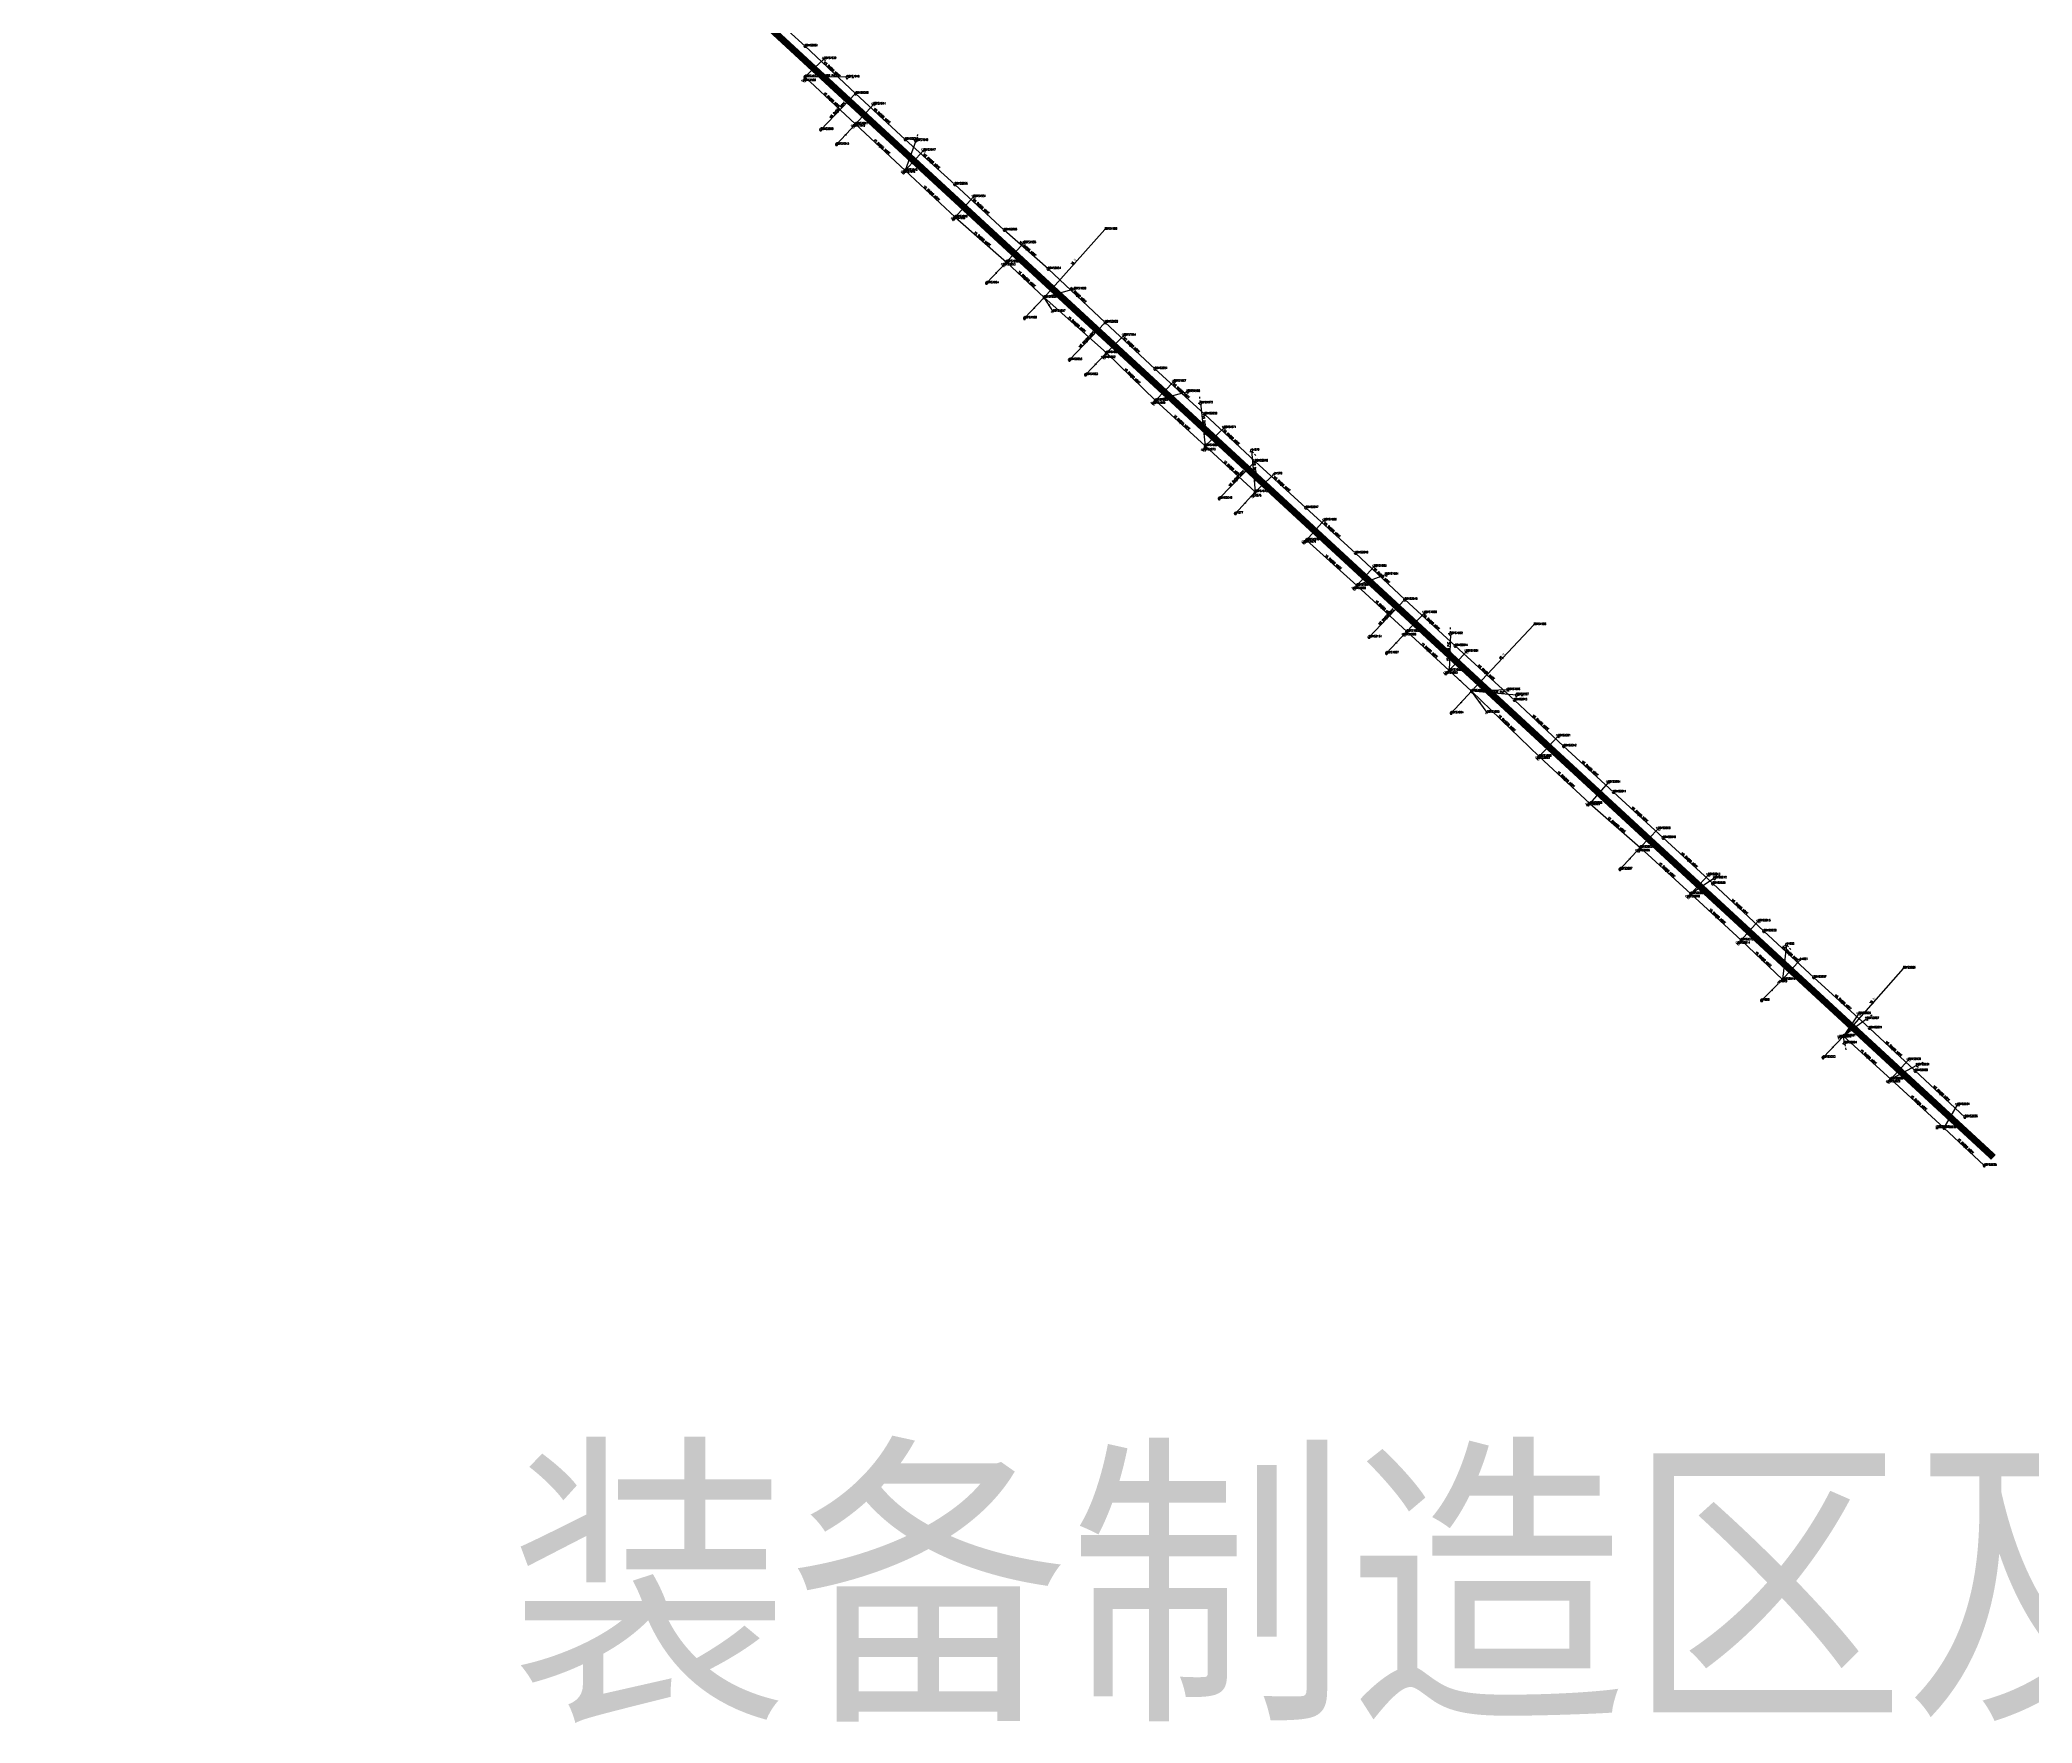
# Model space of a CAD drawing. Extents: x 78813 to 99477, y 2421021 to 2448125.
# Drawn here: x 87170 to 88047, y 2430473 to 2431214 of the extents above; entities that cross this region are included whole.
import ezdxf
from ezdxf.enums import TextEntityAlignment as Align

# ---------------------------------------------------------------- set-up
doc = ezdxf.new("R2010")
doc.units = 0
doc.set_wipeout_variables(frame=1)
doc.layers.get('0').update_dxf_attribs({"linetype": 'CONTINUOUS'})
for name, color, linetype in [('DX_WS', 16, 'CONTINUOUS'), ('DX_YS', 42, 'CONTINUOUS'), ('道路', 5, 'CONTINUOUS')]:
    doc.layers.add(name, color=color, linetype=linetype)
for name, color, linetype, true_color in [('WSLINE', 7, 'CONTINUOUS', 0x7f0000), ('YSANNEXE', 7, 'CONTINUOUS', 0xcc9900), ('YSLINE', 7, 'CONTINUOUS', 0xcc9900)]:
    doc.layers.add(name, color=color, linetype=linetype, true_color=true_color)
doc.styles.add('CcNameZT', font='txt.SHX', dxfattribs={"width": 0.8, "bigfont": 'HZTXT.SHX'})
doc.styles.get("Standard").update_dxf_attribs({"font": 'txt.shx', "bigfont": 'hztxt.shx'})
doc.styles.add('黑体', font='')
doc.styles.get('黑体').set_extended_font_data('SimHei')

# ---------------------------------------------------------------- blocks, each defined once
blk = doc.blocks.new('PS污水井')
blk.add_lwpolyline([(1, 0), (1, 0.1), (1, 0.1), (1, 0.2), (1, 0.3), (0.9, 0.3), (0.9, 0.4), (0.9, 0.5), (0.8, 0.5), (0.8, 0.6), (0.8, 0.6), (0.7, 0.7), (0.7, 0.7), (0.6, 0.8), (0.6, 0.8), (0.5, 0.9), (0.4, 0.9), (0.4, 0.9), (0.3, 1), (0.2, 1), (0.2, 1), (0.1, 1), (0, 1), (0, 1), (-0.1, 1), (-0.2, 1), (-0.2, 1), (-0.3, 1), (-0.4, 0.9), (-0.4, 0.9), (-0.5, 0.9), (-0.6, 0.8), (-0.6, 0.8), (-0.7, 0.7), (-0.7, 0.7), (-0.8, 0.6), (-0.8, 0.6), (-0.8, 0.5), (-0.9, 0.5), (-0.9, 0.4), (-0.9, 0.3), (-1, 0.3), (-1, 0.2), (-1, 0.1), (-1, 0.1), (-1, 0), (-1, -0.1), (-1, -0.1), (-1, -0.2), (-1, -0.3), (-0.9, -0.3), (-0.9, -0.4), (-0.9, -0.5), (-0.8, -0.5), (-0.8, -0.6), (-0.8, -0.6), (-0.7, -0.7), (-0.7, -0.7), (-0.6, -0.8), (-0.6, -0.8), (-0.5, -0.9), (-0.4, -0.9), (-0.4, -0.9), (-0.3, -1), (-0.2, -1), (-0.2, -1), (-0.1, -1), (0, -1), (0, -1), (0.1, -1), (0.2, -1), (0.2, -1), (0.3, -1), (0.4, -0.9), (0.4, -0.9), (0.5, -0.9), (0.6, -0.8), (0.6, -0.8), (0.7, -0.7), (0.7, -0.7), (0.8, -0.6), (0.8, -0.6), (0.8, -0.5), (0.9, -0.5), (0.9, -0.4), (0.9, -0.3), (1, -0.3), (1, -0.2), (1, -0.1), (1, 0)], close=True)
blk.add_wipeout([(1, 0), (1, 0.1), (1, 0.1), (1, 0.2), (1, 0.3), (0.9, 0.3), (0.9, 0.4), (0.9, 0.5), (0.8, 0.5), (0.8, 0.6), (0.8, 0.6), (0.7, 0.7), (0.7, 0.7), (0.6, 0.8), (0.6, 0.8), (0.5, 0.9), (0.4, 0.9), (0.4, 0.9), (0.3, 1), (0.2, 1), (0.2, 1), (0.1, 1), (0, 1), (0, 1), (-0.1, 1), (-0.2, 1), (-0.2, 1), (-0.3, 1), (-0.4, 0.9), (-0.4, 0.9), (-0.5, 0.9), (-0.6, 0.8), (-0.6, 0.8), (-0.7, 0.7), (-0.7, 0.7), (-0.8, 0.6), (-0.8, 0.6), (-0.8, 0.5), (-0.9, 0.5), (-0.9, 0.4), (-0.9, 0.3), (-1, 0.3), (-1, 0.2), (-1, 0.1), (-1, 0.1), (-1, 0), (-1, -0.1), (-1, -0.1), (-1, -0.2), (-1, -0.3), (-0.9, -0.3), (-0.9, -0.4), (-0.9, -0.5), (-0.8, -0.5), (-0.8, -0.6), (-0.8, -0.6), (-0.7, -0.7), (-0.7, -0.7), (-0.6, -0.8), (-0.6, -0.8), (-0.5, -0.9), (-0.4, -0.9), (-0.4, -0.9), (-0.3, -1), (-0.2, -1), (-0.2, -1), (-0.1, -1), (0, -1), (0, -1), (0.1, -1), (0.2, -1), (0.2, -1), (0.3, -1), (0.4, -0.9), (0.4, -0.9), (0.5, -0.9), (0.6, -0.8), (0.6, -0.8), (0.7, -0.7), (0.7, -0.7), (0.8, -0.6), (0.8, -0.6), (0.8, -0.5), (0.9, -0.5), (0.9, -0.4), (0.9, -0.3), (1, -0.3), (1, -0.2), (1, -0.1)])
for p, q in [((-1, 0), (0, 0)), ((0, 1), (0, 0)), ((0, 0), (0, -1)), ((0, 0), (1, 0))]:
    blk.add_line(p, q)
blk = doc.blocks.new('LX')
for p, q in [((-0.866, 0.5), (0, 0)), ((0, 0), (-0.866, -0.5))]:
    blk.add_line(p, q)
blk = doc.blocks.new('PS雨水井')
blk.add_lwpolyline([(1, 0), (1, 0.1), (1, 0.1), (1, 0.2), (1, 0.3), (0.9, 0.3), (0.9, 0.4), (0.9, 0.5), (0.8, 0.5), (0.8, 0.6), (0.8, 0.6), (0.7, 0.7), (0.7, 0.7), (0.6, 0.8), (0.6, 0.8), (0.5, 0.9), (0.4, 0.9), (0.4, 0.9), (0.3, 1), (0.2, 1), (0.2, 1), (0.1, 1), (0, 1), (0, 1), (-0.1, 1), (-0.2, 1), (-0.2, 1), (-0.3, 1), (-0.4, 0.9), (-0.4, 0.9), (-0.5, 0.9), (-0.6, 0.8), (-0.6, 0.8), (-0.7, 0.7), (-0.7, 0.7), (-0.8, 0.6), (-0.8, 0.6), (-0.8, 0.5), (-0.9, 0.5), (-0.9, 0.4), (-0.9, 0.3), (-1, 0.3), (-1, 0.2), (-1, 0.1), (-1, 0.1), (-1, 0), (-1, -0.1), (-1, -0.1), (-1, -0.2), (-1, -0.3), (-0.9, -0.3), (-0.9, -0.4), (-0.9, -0.5), (-0.8, -0.5), (-0.8, -0.6), (-0.8, -0.6), (-0.7, -0.7), (-0.7, -0.7), (-0.6, -0.8), (-0.6, -0.8), (-0.5, -0.9), (-0.4, -0.9), (-0.4, -0.9), (-0.3, -1), (-0.2, -1), (-0.2, -1), (-0.1, -1), (0, -1), (0, -1), (0.1, -1), (0.2, -1), (0.2, -1), (0.3, -1), (0.4, -0.9), (0.4, -0.9), (0.5, -0.9), (0.6, -0.8), (0.6, -0.8), (0.7, -0.7), (0.7, -0.7), (0.8, -0.6), (0.8, -0.6), (0.8, -0.5), (0.9, -0.5), (0.9, -0.4), (0.9, -0.3), (1, -0.3), (1, -0.2), (1, -0.1), (1, 0)], close=True)
blk.add_wipeout([(1, 0), (1, 0.1), (1, 0.1), (1, 0.2), (1, 0.3), (0.9, 0.3), (0.9, 0.4), (0.9, 0.5), (0.8, 0.5), (0.8, 0.6), (0.8, 0.6), (0.7, 0.7), (0.7, 0.7), (0.6, 0.8), (0.6, 0.8), (0.5, 0.9), (0.4, 0.9), (0.4, 0.9), (0.3, 1), (0.2, 1), (0.2, 1), (0.1, 1), (0, 1), (0, 1), (-0.1, 1), (-0.2, 1), (-0.2, 1), (-0.3, 1), (-0.4, 0.9), (-0.4, 0.9), (-0.5, 0.9), (-0.6, 0.8), (-0.6, 0.8), (-0.7, 0.7), (-0.7, 0.7), (-0.8, 0.6), (-0.8, 0.6), (-0.8, 0.5), (-0.9, 0.5), (-0.9, 0.4), (-0.9, 0.3), (-1, 0.3), (-1, 0.2), (-1, 0.1), (-1, 0.1), (-1, 0), (-1, -0.1), (-1, -0.1), (-1, -0.2), (-1, -0.3), (-0.9, -0.3), (-0.9, -0.4), (-0.9, -0.5), (-0.8, -0.5), (-0.8, -0.6), (-0.8, -0.6), (-0.7, -0.7), (-0.7, -0.7), (-0.6, -0.8), (-0.6, -0.8), (-0.5, -0.9), (-0.4, -0.9), (-0.4, -0.9), (-0.3, -1), (-0.2, -1), (-0.2, -1), (-0.1, -1), (0, -1), (0, -1), (0.1, -1), (0.2, -1), (0.2, -1), (0.3, -1), (0.4, -0.9), (0.4, -0.9), (0.5, -0.9), (0.6, -0.8), (0.6, -0.8), (0.7, -0.7), (0.7, -0.7), (0.8, -0.6), (0.8, -0.6), (0.8, -0.5), (0.9, -0.5), (0.9, -0.4), (0.9, -0.3), (1, -0.3), (1, -0.2), (1, -0.1)])
for p, q in [((-1, 0), (0, 0)), ((-0.9, 0.5), (0, 0.5)), ((0, 1), (0, 0)), ((0, 0.5), (0.9, 0.5)), ((0, 0), (0, -1)), ((0, 0), (1, 0)), ((-0.9, -0.5), (0, -0.5)), ((0, -0.5), (0.9, -0.5))]:
    blk.add_line(p, q)
blk = doc.blocks.new('PS出水口')
for points in [[(0, 0), (2, 0)], [(1.1, -0.9), (2, 0), (1.1, 0.9)]]:
    blk.add_lwpolyline(points)
blk = doc.blocks.new('PS雨篦')
blk.add_lwpolyline([(-1.5, 0.5), (0, 0.5), (1.5, 0.5), (1.5, -0.5), (0, -0.5), (-1.5, -0.5)], close=True)
blk.add_wipeout([(-1.5, 0.5), (0, 0.5), (1.5, 0.5), (1.5, -0.5), (0, -0.5), (-1.5, -0.5)])
for p, q in [((-0.5, -0.5), (-0.5, 0.5)), ((0.5, -0.5), (0.5, 0.5))]:
    blk.add_line(p, q)
blk = doc.blocks.new('PS预留口')
blk.add_lwpolyline([(4.2, 0), (5.8, 0)])
blk.add_wipeout([(1, 0), (1, 0.1), (1, 0.1), (1, 0.2), (1, 0.3), (0.9, 0.3), (0.9, 0.4), (0.9, 0.5), (0.8, 0.5), (0.8, 0.6), (0.8, 0.6), (0.7, 0.7), (0.7, 0.7), (0.6, 0.8), (0.6, 0.8), (0.5, 0.9), (0.4, 0.9), (0.4, 0.9), (0.3, 1), (0.2, 1), (0.2, 1), (0.1, 1), (0, 1), (0, 1), (-0.1, 1), (-0.2, 1), (-0.2, 1), (-0.3, 1), (-0.4, 0.9), (-0.4, 0.9), (-0.5, 0.9), (-0.6, 0.8), (-0.6, 0.8), (-0.7, 0.7), (-0.7, 0.7), (-0.8, 0.6), (-0.8, 0.6), (-0.8, 0.5), (-0.9, 0.5), (-0.9, 0.4), (-0.9, 0.3), (-1, 0.3), (-1, 0.2), (-1, 0.1), (-1, 0.1), (-1, 0), (-1, -0.1), (-1, -0.1), (-1, -0.2), (-1, -0.3), (-0.9, -0.3), (-0.9, -0.4), (-0.9, -0.5), (-0.8, -0.5), (-0.8, -0.6), (-0.8, -0.6), (-0.7, -0.7), (-0.7, -0.7), (-0.6, -0.8), (-0.6, -0.8), (-0.5, -0.9), (-0.4, -0.9), (-0.4, -0.9), (-0.3, -1), (-0.2, -1), (-0.2, -1), (-0.1, -1), (0, -1), (0, -1), (0.1, -1), (0.2, -1), (0.2, -1), (0.3, -1), (0.4, -0.9), (0.4, -0.9), (0.5, -0.9), (0.6, -0.8), (0.6, -0.8), (0.7, -0.7), (0.7, -0.7), (0.8, -0.6), (0.8, -0.6), (0.8, -0.5), (0.9, -0.5), (0.9, -0.4), (0.9, -0.3), (1, -0.3), (1, -0.2), (1, -0.1)])
blk.add_line((1, 0), (2.6, 0))
blk.add_lwpolyline([(1, 0), (1, 0.1), (1, 0.1), (1, 0.2), (1, 0.3), (0.9, 0.3), (0.9, 0.4), (0.9, 0.5), (0.8, 0.5), (0.8, 0.6), (0.8, 0.6), (0.7, 0.7), (0.7, 0.7), (0.6, 0.8), (0.6, 0.8), (0.5, 0.9), (0.4, 0.9), (0.4, 0.9), (0.3, 1), (0.2, 1), (0.2, 1), (0.1, 1), (0, 1), (0, 1), (-0.1, 1), (-0.2, 1), (-0.2, 1), (-0.3, 1), (-0.4, 0.9), (-0.4, 0.9), (-0.5, 0.9), (-0.6, 0.8), (-0.6, 0.8), (-0.7, 0.7), (-0.7, 0.7), (-0.8, 0.6), (-0.8, 0.6), (-0.8, 0.5), (-0.9, 0.5), (-0.9, 0.4), (-0.9, 0.3), (-1, 0.3), (-1, 0.2), (-1, 0.1), (-1, 0.1), (-1, 0), (-1, -0.1), (-1, -0.1), (-1, -0.2), (-1, -0.3), (-0.9, -0.3), (-0.9, -0.4), (-0.9, -0.5), (-0.8, -0.5), (-0.8, -0.6), (-0.8, -0.6), (-0.7, -0.7), (-0.7, -0.7), (-0.6, -0.8), (-0.6, -0.8), (-0.5, -0.9), (-0.4, -0.9), (-0.4, -0.9), (-0.3, -1), (-0.2, -1), (-0.2, -1), (-0.1, -1), (0, -1), (0, -1), (0.1, -1), (0.2, -1), (0.2, -1), (0.3, -1), (0.4, -0.9), (0.4, -0.9), (0.5, -0.9), (0.6, -0.8), (0.6, -0.8), (0.7, -0.7), (0.7, -0.7), (0.8, -0.6), (0.8, -0.6), (0.8, -0.5), (0.9, -0.5), (0.9, -0.4), (0.9, -0.3), (1, -0.3), (1, -0.2), (1, -0.1), (1, 0)], close=True)
for points in [[(0, 1), (0, 2)], [(0, -2), (0, -1)]]:
    blk.add_lwpolyline(points)
blk = doc.blocks.new('测量点')
h = blk.add_hatch(color=256)
edge = h.paths.add_edge_path()
edge.add_arc((0, 0), 0.5, 0, 360)
blk.add_circle((0, 0), 0.5)

msp = doc.modelspace()

# ---------------------------------------------------------------- linework, layer by layer
at = {"layer": 'WSLINE'}
for p, q in [((87507.07, 2431210.77), (87484.71, 2431231.22)), ((87529.29, 2431189.9), (87507.07, 2431210.77)), ((87513.91, 2431174.01), (87529.29, 2431189.9)), ((87551.16, 2431169.69), (87529.29, 2431189.9)), ((87572.93, 2431149.95), (87551.16, 2431169.69)), ((87594.72, 2431129.84), (87572.93, 2431149.95)), ((87613.99, 2431112.71), (87594.72, 2431129.84)), ((87639.11, 2431089.22), (87613.99, 2431112.71)), ((87623.37, 2431072.69), (87639.11, 2431089.22)), ((87660.94, 2431068.71), (87639.11, 2431089.22)), ((87682.78, 2431048.8), (87660.94, 2431068.71)), ((87705.06, 2431028.03), (87682.78, 2431048.8)), ((87689.31, 2431011.66), (87705.06, 2431028.03)), ((87727.35, 2431007.56), (87705.06, 2431028.03)), ((87749.19, 2430987.62), (87727.35, 2431007.56)), ((87770.93, 2430967.16), (87749.19, 2430987.62)), ((87755.2, 2430950.66), (87770.93, 2430967.16)), ((87793.05, 2430946.8), (87770.93, 2430967.16)), ((87819.15, 2430922.95), (87793.05, 2430946.8)), ((87840.84, 2430902.65), (87819.15, 2430922.95)), ((87862.72, 2430882.45), (87840.84, 2430902.65)), ((87884.57, 2430862.29), (87862.72, 2430882.45)), ((87906.42, 2430842.15), (87884.57, 2430862.29)), ((87928.9, 2430821.21), (87906.42, 2430842.15)), ((87950.86, 2430800.9), (87928.9, 2430821.21)), ((87975.37, 2430778.58), (87950.86, 2430800.9)), ((87995.49, 2430759.73), (87975.37, 2430778.58)), ((88017.38, 2430739.43), (87995.49, 2430759.73))]:
    msp.add_line(p, q, dxfattribs=at)
at = {"layer": 'YSLINE'}
for p, q in [((87515.4, 2431205.24), (87507.01, 2431197.21)), ((87506.37, 2431195.46), (87507.01, 2431197.21)), ((87525.55, 2431197.07), (87507.01, 2431197.21)), ((87520.93, 2431167.52), (87529.25, 2431176.44)), ((87528.04, 2431175.47), (87529.25, 2431176.44)), ((87550.09, 2431155.11), (87551.05, 2431156)), ((87581.23, 2431144.46), (87573.11, 2431135.47)), ((87572.1, 2431134.71), (87573.11, 2431135.47)), ((87603.23, 2431124.13), (87595.61, 2431115.77)), ((87586.89, 2431106.46), (87595.61, 2431115.77)), ((87594.18, 2431114.34), (87595.61, 2431115.77)), ((87603.6, 2431090.99), (87612.3, 2431100.18)), ((87625.29, 2431103.82), (87612.3, 2431100.18)), ((87616.2, 2431094), (87612.3, 2431100.18)), ((87647.28, 2431083.47), (87639.61, 2431075.76)), ((87630.49, 2431066.1), (87639.61, 2431075.76)), ((87638.24, 2431073.64), (87639.61, 2431075.76)), ((87669.28, 2431063.13), (87661.18, 2431054.77)), ((87675.37, 2431058.69), (87661.18, 2431054.77)), ((87660.13, 2431053.44), (87661.18, 2431054.77)), ((87691.39, 2431042.76), (87683.14, 2431034.87)), ((87682.27, 2431032.94), (87683.14, 2431034.87)), ((87713.53, 2431022.42), (87705.16, 2431014.55)), ((87696.4, 2431005.09), (87705.16, 2431014.55)), ((87704.34, 2431012.63), (87705.16, 2431014.55)), ((87735.49, 2431002.08), (87727.75, 2430993.35)), ((87726.42, 2430992.25), (87727.75, 2430993.35)), ((87757.5, 2430981.75), (87749.88, 2430973.37)), ((87762.71, 2430978.17), (87749.88, 2430973.37)), ((87748.42, 2430971.89), (87749.88, 2430973.37)), ((87779.6, 2430961.33), (87771.82, 2430953.12)), ((87762.88, 2430943.56), (87771.82, 2430953.12)), ((87770.45, 2430951.55), (87771.82, 2430953.12)), ((87788.76, 2430934.61), (87790.47, 2430935.95)), ((87790.47, 2430935.95), (87800.35, 2430926.85)), ((87791.35, 2430917.21), (87800.35, 2430926.85)), ((87807.2, 2430917.5), (87800.35, 2430926.85)), ((87829.26, 2430897.24), (87830.05, 2430898.12)), ((87851.28, 2430876.86), (87852.41, 2430877.39)), ((87852.41, 2430877.39), (87874.53, 2430858.07)), ((87865.63, 2430848.44), (87874.53, 2430858.07)), ((87873.37, 2430856.5), (87874.53, 2430858.07)), ((87895.33, 2430836.17), (87896.78, 2430837.7)), ((87917.42, 2430815.78), (87918.91, 2430817.27)), ((87938.9, 2430815.35), (87937.18, 2430799.91)), ((87944.84, 2430808.66), (87937.18, 2430799.91)), ((87927.97, 2430790.74), (87937.18, 2430799.91)), ((87935.74, 2430798.83), (87937.18, 2430799.91)), ((87954.99, 2430765.61), (87963.92, 2430775.06)), ((87962.02, 2430774.56), (87963.92, 2430775.06)), ((87964.48, 2430771.91), (87963.92, 2430775.06)), ((87983.56, 2430754.82), (87984.74, 2430756.06)), ((88005.13, 2430734.79), (88008.2, 2430734.65))]:
    msp.add_line(p, q, dxfattribs=at)

# ---------------------------------------------------------------- block references
at = {"layer": 'DX_WS', "yscale": 0.5, "zscale": 0.5}
for p, xscale, rotation in [((87518.18, 2431200.33), 0.5000000000109518, 136.9369130337061), ((87521.6, 2431181.96), 0.4999999998289463, 45.83662359235585), ((87540.23, 2431179.8), 0.500000000145689, 137.509870812667), ((87562.05, 2431159.82), 0.500000000145689, 137.509870812667), ((87583.82, 2431139.9), 0.500000000145689, 137.509870812667), ((87604.35, 2431121.28), 0.4999999998782457, 138.082828643291), ((87626.55, 2431100.97), 0.5000000000109518, 136.9369130337061), ((87631.24, 2431080.96), 0.5000000000947901, 46.40958141678438), ((87650.02, 2431078.97), 0.5000000000109518, 136.9369130337061), ((87671.86, 2431058.76), 0.500000000145689, 137.509870812667), ((87693.92, 2431038.42), 0.5000000000109518, 136.9369130337061), ((87697.18, 2431019.84), 0.4999999998289463, 45.83662359235585), ((87716.2, 2431017.79), 0.500000000145689, 137.509870812667), ((87738.27, 2430997.59), 0.500000000145689, 137.509870812667), ((87760.06, 2430977.39), 0.5000000000109518, 136.9369130337061), ((87763.07, 2430958.91), 0.5000000000947901, 46.40958141678438), ((87781.99, 2430956.98), 0.500000000145689, 137.509870812667), ((87806.1, 2430934.87), 0.500000000145689, 137.509870812667), ((87830, 2430912.8), 0.5000000000109518, 136.9369130337061), ((87851.78, 2430892.55), 0.500000000145689, 137.509870812667), ((87873.64, 2430872.37), 0.500000000145689, 137.509870812667), ((87895.49, 2430852.22), 0.500000000145689, 137.509870812667), ((87917.66, 2430831.68), 0.5000000000109518, 136.9369130337061), ((87939.88, 2430811.06), 0.500000000145689, 137.509870812667), ((87963.12, 2430789.74), 0.500000000145689, 137.509870812667), ((87985.43, 2430769.15), 0.5000000000109518, 136.9369130337061), ((88006.43, 2430749.58), 0.5000000000109518, 136.9369130337061)]:
    msp.add_blockref('LX', p, dxfattribs=dict(at, xscale=xscale, rotation=rotation))
at = {"layer": 'DX_YS', "yscale": 0.5, "zscale": 0.5}
for p, xscale, rotation in [((87638.9, 2431130.05, 0.47), 0.5000000001425157, 48.30686334349748), ((87827.67, 2430956.07, 0.73), 0.499999999929848, 46.9248094071293), ((87990.23, 2430804.87, 0.58), 0.5000000001114033, 48.57398249126106)]:
    msp.add_blockref('PS出水口', p, dxfattribs=dict(at, xscale=xscale, rotation=rotation))
at = {"layer": 'DX_YS', "xscale": 0.5, "yscale": 0.5, "zscale": 0.5}
for p in [(87713.53, 2431022.42, 2.33), (87696.4, 2431005.09, 0.73), (87938.9, 2430815.35, 2.19), (87944.84, 2430808.66, 2.18), (87927.97, 2430790.74, 0.76)]:
    msp.add_blockref('测量点', p, dxfattribs=at)
at = {"layer": 'YSANNEXE', "yscale": 0.5, "zscale": 0.5}
for p, xscale, rotation in [((87516.28, 2431197.14), 0.5000000000015999, 179.3357898871316), ((87518.13, 2431186.82), 0.5000000000878982, 316.8456606964688), ((87540.15, 2431166.22), 0.5000000000878982, 316.8456606964688), ((87553.4, 2431162.59), 0.5000000002104741, 250.3825564803867), ((87562.08, 2431145.73), 0.5000000000878982, 316.8456606964688), ((87584.36, 2431125.62), 0.4999999998866608, 318.5645341074481), ((87603.96, 2431107.98), 0.5000000000878982, 316.8456606964688), ((87625.6, 2431115.12), 0.4999999998401684, 48.03719937499327), ((87618.79, 2431102), 0.4999999999497869, 195.3786081198241), ((87625.96, 2431087.97), 0.5000000000663578, 137.9915732197241), ((87650.39, 2431065.27), 0.4999999999211147, 135.6997420551975), ((87668.27, 2431056.73), 0.4999999999497869, 195.3786081198241), ((87672.16, 2431044.82), 0.5000000000663578, 137.9915732197241), ((87694.15, 2431024.71), 0.5000000001235999, 137.4186154166185), ((87738.82, 2430983.36), 0.4999999999871826, 317.9915762995381), ((87756.3, 2430975.77), 0.5000000000406626, 200.5352283095383), ((87760.85, 2430963.25), 0.4999999999256761, 317.4186185119841), ((87781.14, 2430944.54), 0.4999999999256761, 317.4186185119841), ((87814.01, 2430941.46), 0.5000000001111592, 46.8912838134199), ((87808.33, 2430927.13), 0.4999999999948156, 182.200578850491), ((87810.22, 2430926.02), 0.4999999999906048, 175.3250853148157), ((87815.2, 2430912.49), 0.4999999999211147, 135.6997420551975), ((87841.23, 2430887.76), 0.5000000001235999, 137.4186154166185), ((87863.47, 2430867.73), 0.4999999999592625, 139.1374888230383), ((87885.65, 2430847.88), 0.5000000001235999, 137.4186154166185), ((87907.84, 2430827.48), 0.5000000001235999, 137.4186154166185), ((87928.05, 2430808.59), 0.4999999999681816, 136.2726998466811), ((87938.04, 2430807.63), 0.5000000001235119, 263.5605857614379), ((87974.33, 2430765.56), 0.5000000001235999, 137.4186154166185), ((87996.47, 2430745.35), 0.5000000001235999, 137.4186154166185), ((88017.07, 2430726.35), 0.500000000099427, 136.8456576255853)]:
    msp.add_blockref('LX', p, dxfattribs=dict(at, xscale=xscale, rotation=rotation))

# ---------------------------------------------------------------- texts
at = {"color": 4, "ltscale": 150, "style": '黑体', "width": 0.9}
msp.add_text('装备制造区及高栏石化区', height=100, dxfattribs=at).set_placement((87377.36, 2430534.23), align=Align.MIDDLE_LEFT)
at = {"layer": 'DX_WS', "style": 'CcNameZT', "width": 0.8}
for s, rotation, p in [(' WS DN500 HDPE', 316.80647, (87518.35, 2431200.51, -0.37)), (' WS DN500 HDPE', 317.27136, (87540.4, 2431179.98, -0.34)), (' WS DN500 HDPE', 317.78914, (87562.21, 2431160.01, -0.33)), (' WS DN500 HDPE', 317.29421, (87583.99, 2431140.08, -0.4)), (' WS DN500 HDPE', 318.36554, (87604.52, 2431121.46, -0.23)), (' WS DN500 HDPE', 316.91575, (87626.72, 2431101.15, -0.36)), (' WS DN500 HDPE', 46.40791, (87631.06, 2431081.13, -0.41)), (' WS DN500 HDPE', 316.79092, (87650.19, 2431079.15, -0.16)), (' WS DN500 HDPE', 317.65224, (87672.03, 2431058.94, -0.15)), (' WS DN500 HDPE', 316.99547, (87694.09, 2431038.6, -0.13)), (' WS DN500 HDPE', 46.09869, (87697, 2431020.02, -0.31)), (' WS DN500 HDPE', 317.43756, (87716.37, 2431017.98, -0.12)), (' WS DN500 HDPE', 317.60996, (87738.44, 2430997.77, -0.05)), (' WS DN500 HDPE', 316.74286, (87760.24, 2430977.57, -0.04)), (' WS DN500 HDPE', 46.36684, (87762.89, 2430959.08, -0.15)), (' WS DN500 HDPE', 317.36754, (87782.16, 2430957.16, 0.07)), (' WS DN400 HDPE', 317.57197, (87806.27, 2430935.06, -0.03)), (' WS DN400 HDPE', 316.91102, (87830.17, 2430912.98, 0.01)), (' WS DN400 HDPE', 317.27789, (87851.95, 2430892.73, 0.1)), (' WS DN400 HDPE', 317.29845, (87873.81, 2430872.55, 0.19)), (' WS DN400 HDPE', 317.3318, (87895.66, 2430852.4, 0.14)), (' WS DN400 HDPE', 317.03656, (87917.83, 2430831.86, 0.17)), (' WS DN400 HDPE', 317.23993, (87940.05, 2430811.24, 0.02)), (' WS DN400 HDPE', 317.67447, (87963.28, 2430789.92, 0.05)), (' WS DN400 HDPE', 316.85813, (87985.6, 2430769.33, 0.11)), (' WS DN400 HDPE', 317.16108, (88006.6, 2430749.76, 0.06))]:
    msp.add_text(s, height=0.9, rotation=rotation, dxfattribs=at).set_placement(p, align=Align.CENTER)
at = {"layer": 'DX_YS', "style": 'CcNameZT', "width": 0.8}
for s, rotation, p in [(' YS DN200 PVC', 359.5736, (87516.28, 2431197.39, 2.33)), (' YS DN600 HDPE', 316.95722, (87518.3, 2431187.01, 0.59)), (' YS DN800 HDPE', 316.85468, (87540.32, 2431166.4, 0.54)), (' YS DN800 HDPE', 317.05778, (87562.25, 2431145.92, 0.52)), (' YS DN800 HDPE', 318.79172, (87584.53, 2431125.81, 0.6)), (' YS 砼', 48.30686, (87625.42, 2431115.28, 0.42)), (' YS DN1000 HDPE', 318.20112, (87626.12, 2431088.16, 0.38)), (' YS DN800 HDPE', 315.76986, (87650.57, 2431065.44, 0.51)), (' YS DN800 HDPE', 317.81502, (87672.33, 2431045, 0.62)), (' YS DN600 HDPE', 317.9301, (87738.98, 2430983.55, 0.64)), (' YS DN800 HDPE', 317.28908, (87761.02, 2430963.43, 0.53)), (' YS DN800 HDPE', 317.36598, (87781.31, 2430944.72, 0.53)), (' YS 砼', 46.92481, (87813.82, 2430941.63, 0.46)), (' YS DN1000 HDPE', 315.95982, (87815.38, 2430912.67, 0.56)), (' YS DN1000 HDPE', 317.1568, (87841.4, 2430887.94, 0.57)), (' YS DN1000 HDPE', 318.85849, (87863.64, 2430867.92, 0.63)), (' YS DN800 HDPE', 317.51803, (87885.82, 2430848.06, 0.6)), (' YS DN800 HDPE', 317.29932, (87908.01, 2430827.67, 0.57)), (' YS DN800 HDPE', 316.4744, (87928.22, 2430808.77, 0.57)), (' YS DN800 HDPE', 317.62253, (87974.5, 2430765.74, 0.39)), (' YS DN800 HDPE', 317.6211, (87996.64, 2430745.54, 0.5)), (' YS DN600 HDPE', 316.8618, (88017.24, 2430726.53, 0.5))]:
    msp.add_text(s, height=0.9, rotation=rotation, dxfattribs=at).set_placement(p, align=Align.CENTER)
at = {"layer": 'DX_YS', "width": 0.8}
for s, p in [('28YS1960', (87638.9, 2431130.05, 0.47)), ('28YS1998', (87827.67, 2430956.07, 0.73)), ('28YS2026', (87990.23, 2430804.87, 0.58))]:
    msp.add_text(s, height=0.9, dxfattribs=at).set_placement(p)

# ---------------------------------------------------------------- next in the draw order: block references
at = {"layer": 'DX_WS', "xscale": 0.5, "yscale": 0.5, "zscale": 0.5}
for p in [(87507.07, 2431210.77, -0.39), (87529.29, 2431189.9, -0.37), (87513.91, 2431174.01, -0.41), (87551.16, 2431169.69, -0.34), (87572.93, 2431149.95, -0.33), (87594.72, 2431129.84, -0.4), (87613.99, 2431112.71, -0.24), (87639.11, 2431089.22, -0.36), (87623.37, 2431072.69, -0.4), (87660.94, 2431068.71, -0.16), (87682.78, 2431048.8, -0.16), (87705.06, 2431028.03, -0.13), (87689.31, 2431011.66, -0.31), (87727.35, 2431007.56, -0.12), (87749.19, 2430987.62, -0.05), (87770.93, 2430967.16, -0.04), (87755.2, 2430950.66, -0.16), (87793.05, 2430946.8, 0.07), (87819.15, 2430922.95, -0.03), (87840.84, 2430902.65, 0.01), (87862.72, 2430882.45, 0.1), (87884.57, 2430862.29, 0.19), (87906.42, 2430842.15, 0.14), (87928.9, 2430821.21, 0.17), (87950.86, 2430800.9, 0.02), (87975.37, 2430778.58, 0.05), (87995.49, 2430759.73, 0.11), (88017.38, 2430739.43, 0.06)]:
    msp.add_blockref('PS污水井', p, dxfattribs=at)
at = {"layer": 'DX_YS', "yscale": 0.5, "zscale": 0.5}
for p, xscale, rotation in [((87515.4, 2431205.24, 2.4), 0.5000000000952378, 133.7303793091905), ((87581.23, 2431144.46, 2.43), 0.4999999998796251, 137.8953199227659), ((87603.23, 2431124.13, 2.45), 0.4999999998741467, 137.6598374785985), ((87647.28, 2431083.47, 2.3), 0.5000000001057008, 135.1602205829419), ((87669.28, 2431063.13, 2.36), 0.4999999999966813, 135.9257290223221), ((87691.39, 2431042.76, 2.39), 0.4999999998684004, 133.711674470395), ((87713.53, 2431022.42, 2.33), 0.499999999857888, 40.16648119226884), ((87735.49, 2431002.08, 2.4), 0.4999999998660595, 138.44354454828), ((87757.5, 2430981.75, 2.41), 0.5000000000945858, 137.7498041616936), ((87779.6, 2430961.33, 2.42), 0.5000000000542687, 136.5049851528036), ((87944.84, 2430808.66, 2.18), 0.499999999857888, 40.16648119226884)]:
    msp.add_blockref('PS雨篦', p, dxfattribs=dict(at, xscale=xscale, rotation=rotation))
at = {"layer": 'DX_YS', "xscale": 0.5, "yscale": 0.5, "zscale": 0.5}
for p in [(87520.93, 2431167.52, 0.64), (87586.89, 2431106.46, 0.54), (87603.6, 2431090.99, 0.5), (87630.49, 2431066.1, 0.48), (87696.4, 2431005.09, 0.73), (87762.88, 2430943.56, 0.62), (87791.35, 2430917.21, 0.63), (87865.63, 2430848.44, 0.69), (87927.97, 2430790.74, 0.76), (87954.99, 2430765.61, 0.58)]:
    msp.add_blockref('PS雨水井', p, dxfattribs=at)

# ---------------------------------------------------------------- next in the draw order: linework, layer by layer
at = {"layer": 'YSLINE'}
for p, q in [((87507.01, 2431197.21), (87529.25, 2431176.44)), ((87537.1, 2431185.17), (87529.25, 2431176.44)), ((87529.25, 2431176.44), (87551.05, 2431156)), ((87555.74, 2431169.18), (87551.05, 2431156)), ((87559.16, 2431164.84), (87551.05, 2431156)), ((87551.05, 2431156), (87573.11, 2431135.47)), ((87573.11, 2431135.47), (87595.61, 2431115.77)), ((87638.9, 2431130.05), (87612.3, 2431100.18)), ((87595.61, 2431115.77), (87612.3, 2431100.18)), ((87612.3, 2431100.18), (87639.61, 2431075.76)), ((87639.61, 2431075.76), (87661.18, 2431054.77)), ((87661.18, 2431054.77), (87683.14, 2431034.87)), ((87681.04, 2431053.57), (87683.14, 2431034.87)), ((87683.14, 2431034.87), (87705.16, 2431014.55)), ((87703.52, 2431032.81), (87705.16, 2431014.55)), ((87727.75, 2430993.35), (87749.88, 2430973.37)), ((87749.88, 2430973.37), (87771.82, 2430953.12)), ((87771.82, 2430953.12), (87790.47, 2430935.95)), ((87790.99, 2430952.05), (87790.47, 2430935.95)), ((87827.67, 2430956.07), (87800.35, 2430926.85)), ((87798.02, 2430944.33), (87790.47, 2430935.95)), ((87816.3, 2430927.41), (87800.35, 2430926.85)), ((87800.35, 2430926.85), (87830.05, 2430898.12)), ((87820.1, 2430925.19), (87800.35, 2430926.85)), ((87838.38, 2430907.05), (87830.05, 2430898.12)), ((87830.05, 2430898.12), (87852.41, 2430877.39)), ((87860.38, 2430886.73), (87852.41, 2430877.39)), ((87882.43, 2430866.31), (87874.53, 2430858.07)), ((87874.53, 2430858.07), (87896.78, 2430837.7)), ((87904.44, 2430845.96), (87896.78, 2430837.7)), ((87907.16, 2430844.54), (87896.78, 2430837.7)), ((87896.78, 2430837.7), (87918.91, 2430817.27)), ((87926.48, 2430825.61), (87918.91, 2430817.27)), ((87918.91, 2430817.27), (87937.18, 2430799.91)), ((87990.23, 2430804.87), (87963.92, 2430775.06)), ((87970.6, 2430784.87), (87963.92, 2430775.06)), ((87974.24, 2430782.7), (87963.92, 2430775.06)), ((87963.92, 2430775.06), (87984.74, 2430756.06)), ((87992.62, 2430764.65), (87984.74, 2430756.06)), ((87996.44, 2430762.19), (87984.74, 2430756.06)), ((87984.74, 2430756.06), (88008.2, 2430734.65)), ((88014.04, 2430744.75), (88008.2, 2430734.65)), ((88008.2, 2430734.65), (88025.93, 2430718.04))]:
    msp.add_line(p, q, dxfattribs=at)

# ---------------------------------------------------------------- next in the draw order: block references
at = {"layer": 'DX_YS', "xscale": 0.5, "yscale": 0.5, "zscale": 0.5}
msp.add_blockref('测量点', (87703.52, 2431032.81, 2.3), dxfattribs=at)
at = {"layer": 'YSANNEXE', "yscale": 0.5, "zscale": 0.5}
for p, xscale, rotation in [((87682.09, 2431044.22), 0.4999999998097215, 276.1656572548881), ((87704.34, 2431023.68), 0.4999999999550669, 275.0197416625019), ((87790.73, 2430944), 0.5000000000355439, 268.1442481208767), ((87990.59, 2430759.12), 0.4999999999828191, 207.4107218326135)]:
    msp.add_blockref('LX', p, dxfattribs=dict(at, xscale=xscale, rotation=rotation))

# ---------------------------------------------------------------- next in the draw order: texts
at = {"layer": 'DX_WS', "style": 'CcNameZT', "width": 0.8}
for s, p in [('28WS2061', (87507.07, 2431210.77, -0.39)), ('28WS2059', (87529.29, 2431189.9, -0.37)), ('28WS2060', (87513.91, 2431174.01, -0.41)), ('28WS2057', (87551.16, 2431169.69, -0.34)), ('28WS2056', (87572.93, 2431149.95, -0.33)), ('28WS2055', (87594.72, 2431129.84, -0.4)), ('28WS2054', (87613.99, 2431112.71, -0.24)), ('28WS2052', (87639.11, 2431089.22, -0.36)), ('28WS2053', (87623.37, 2431072.69, -0.4)), ('28WS2051', (87660.94, 2431068.71, -0.16)), ('28WS2050', (87682.78, 2431048.8, -0.16)), ('28WS2048', (87705.06, 2431028.03, -0.13)), ('28WS2049', (87689.31, 2431011.66, -0.31)), ('28WS2047', (87727.35, 2431007.56, -0.12)), ('28WS2046', (87749.19, 2430987.62, -0.05)), ('28WS2045', (87770.93, 2430967.16, -0.04)), ('28WS2151', (87755.2, 2430950.66, -0.16)), ('28WS2044', (87793.05, 2430946.8, 0.07)), ('28WS2043', (87819.15, 2430922.95, -0.03)), ('28WS2042', (87840.84, 2430902.65, 0.01)), ('28WS2041', (87862.72, 2430882.45, 0.1)), ('28WS2040', (87884.57, 2430862.29, 0.19)), ('28WS2039', (87906.42, 2430842.15, 0.14)), ('28WS2038', (87928.9, 2430821.21, 0.17)), ('28WS2037', (87950.86, 2430800.9, 0.02)), ('28WS2001', (87975.37, 2430778.58, 0.05)), ('28WS2000', (87995.49, 2430759.73, 0.11)), ('28WS2036', (88017.38, 2430739.43, 0.06))]:
    msp.add_text(s, height=0.9, dxfattribs=at).set_placement(p)
msp.add_text(' WS DN500 HDPE', height=0.9, rotation=45.92159, dxfattribs=at).set_placement((87521.42, 2431182.13, -0.41), align=Align.CENTER)
at = {"layer": 'DX_YS', "width": 0.8}
for s, p in [('28YS1939', (87515.4, 2431205.24, 2.4)), ('28YS1943', (87520.93, 2431167.52, 0.64)), ('28YS1951', (87581.23, 2431144.46, 2.43)), ('28YS1955', (87603.23, 2431124.13, 2.45)), ('28YS1954', (87586.89, 2431106.46, 0.54)), ('28YS1958', (87603.6, 2431090.99, 0.5)), ('28YS1964', (87647.28, 2431083.47, 2.3)), ('28YS1963', (87630.49, 2431066.1, 0.48)), ('28YS1971', (87691.39, 2431042.76, 2.39)), ('14578', (87713.53, 2431022.42, 2.33)), ('14577', (87696.4, 2431005.09, 0.73)), ('28YS1980', (87735.49, 2431002.08, 2.4)), ('28YS1988', (87779.6, 2430961.33, 2.42)), ('28YS1987', (87762.88, 2430943.56, 0.62)), ('28YS1994', (87791.35, 2430917.21, 0.63)), ('28YS2007', (87865.63, 2430848.44, 0.69)), ('14620', (87927.97, 2430790.74, 0.76))]:
    msp.add_text(s, height=0.9, dxfattribs=at).set_placement(p)
at = {"layer": 'DX_YS', "style": 'CcNameZT', "width": 0.8}
msp.add_text(' YS DN200 PVC', height=0.9, rotation=276.40944, dxfattribs=at).set_placement((87682.33, 2431044.25, 2.25), align=Align.CENTER)

# ---------------------------------------------------------------- next in the draw order: block references
at = {"layer": 'DX_YS', "xscale": 0.5, "yscale": 0.5, "zscale": 0.5}
for p in [(87507.01, 2431197.21, 0.59), (87529.25, 2431176.44, 0.54), (87551.05, 2431156, 0.52), (87612.3, 2431100.18, 0.42), (87639.61, 2431075.76, 0.38), (87661.18, 2431054.77, 0.51), (87683.14, 2431034.87, 0.62), (87705.16, 2431014.55, 0.63), (87749.88, 2430973.37, 0.53), (87771.82, 2430953.12, 0.53), (87790.47, 2430935.95, 0.51), (87800.35, 2430926.85, 0.51), (87830.05, 2430898.12, 0.56), (87852.41, 2430877.39, 0.57), (87874.53, 2430858.07, 0.63), (87896.78, 2430837.7, 0.6), (87918.91, 2430817.27, 0.57), (87937.18, 2430799.91, 0.66), (87963.92, 2430775.06, 0.49), (87984.74, 2430756.06, 0.39), (88008.2, 2430734.65, 0.5), (88025.93, 2430718.04, 0.82)]:
    msp.add_blockref('PS雨水井', p, dxfattribs=at)
at = {"layer": 'DX_YS', "yscale": 0.5, "zscale": 0.5}
for name, p, xscale, rotation in [('PS预留口', (87525.55, 2431197.07, 2.33), 0.4999999999967119, 359.5736034158356), ('PS雨篦', (87537.1, 2431185.17, 2.44), 0.4999999999691622, 138.0461337737686), ('PS雨篦', (87559.16, 2431164.84, 2.37), 0.50000000012902, 137.5030475869748), ('PS雨篦', (87572.1, 2431134.71, 2.22), 0.5000000001834215, 307.0682769472116), ('PS雨篦', (87594.18, 2431114.34, 2.25), 0.4999999998701015, 314.8599128097376), ('PS雨篦', (87625.29, 2431103.82, 2.47), 0.4999999999468746, 105.6553389715079), ('PS雨篦', (87616.2, 2431094, 2.3), 0.5000000000566925, 32.21145834526025), ('PS预留口', (87675.37, 2431058.69, 2.23), 0.4999999999452274, 15.46472978946185), ('PS预留口', (87703.52, 2431032.81, 2.3), 0.5000000000431609, 310.1664812070808), ('PS雨篦', (87726.42, 2430992.25, 2.18), 0.5000000000352636, 309.7673852136572), ('PS预留口', (87762.71, 2430978.17, 2.4), 0.4999999999580787, 20.51001350056354), ('PS预留口', (87790.99, 2430952.05, 2.13), 0.4999999998048725, 88.12451281957003), ('PS雨篦', (87798.02, 2430944.33, 2.39), 0.4999999998684269, 137.9678620980075), ('PS雨篦', (87816.3, 2430927.41, 2.43), 0.4999999998346814, 91.98866276524292), ('PS雨篦', (87807.2, 2430917.5, 2.23), 0.4999999999837538, 36.24214569593209), ('PS雨篦', (87838.38, 2430907.05, 2.37), 0.5000000001026237, 136.972188433894), ('PS雨篦', (87860.38, 2430886.73, 2.44), 0.5000000001371091, 139.5373549025741), ('PS雨篦', (87882.43, 2430866.31, 2.43), 0.4999999998455485, 136.2563161669987), ('PS雨篦', (87904.44, 2430845.96, 2.47), 0.5000000000628722, 137.1748350258766), ('PS雨篦', (87926.48, 2430825.61, 2.49), 0.500000000070016, 137.7865653699914), ('PS预留口', (87938.9, 2430815.35, 2.19), 0.5000000000431609, 310.1664812070808), ('PS雨篦', (87970.6, 2430784.87, 2.27), 0.5000000000496492, 145.7479122955102), ('PS雨篦', (87992.62, 2430764.65, 2.2), 0.5000000000943191, 137.4974069429525), ('PS雨篦', (88014.04, 2430744.75, 2.14), 0.4999999998842459, 149.9911830566307)]:
    msp.add_blockref(name, p, dxfattribs=dict(at, xscale=xscale, rotation=rotation))

# ---------------------------------------------------------------- next in the draw order: block references
for name, p, xscale, rotation in [('PS雨篦', (87506.37, 2431195.46, 2.21), 0.5000000000565874, 339.9774263176081), ('PS雨篦', (87528.04, 2431175.47, 2.18), 0.5000000001339451, 308.7349236834308), ('PS预留口', (87555.74, 2431169.18, 2.03), 0.4999999999686756, 70.42438824293194), ('PS雨篦', (87550.09, 2431155.11, 2.16), 0.5000000000937886, 312.6576678650285), ('PS雨篦', (87638.24, 2431073.64, 2.21), 0.500000000036204, 327.1283879321876), ('PS预留口', (87681.04, 2431053.57, 2.25), 0.5000000002110522, 96.40944635463006), ('PS雨篦', (87660.13, 2431053.44, 2.21), 0.5000000000249926, 321.6103529032221), ('PS雨篦', (87682.27, 2431032.94, 2.22), 0.4999999999611257, 335.7574591362476), ('PS雨篦', (87748.42, 2430971.89, 2.2), 0.500000000136549, 315.2918265578251), ('PS雨篦', (87770.45, 2430951.55, 2.17), 0.4999999999393382, 319.0053357559458), ('PS雨篦', (87788.76, 2430934.61, 2.23), 0.4999999998955814, 308.243254001865), ('PS预留口', (87820.1, 2430925.19, 0.68), 0.499999999989711, 355.1847513210267), ('PS雨篦', (87829.26, 2430897.24, 2.18), 0.4999999998614644, 318.0415126155206), ('PS雨篦', (87851.28, 2430876.86, 2.25), 0.4999999998268608, 294.8869838328816), ('PS雨篦', (87873.37, 2430856.5, 2.21), 0.5000000000391845, 323.429248356784), ('PS预留口', (87907.16, 2430844.54, 2.46), 0.499999999916194, 33.40766091151934), ('PS雨篦', (87895.33, 2430836.17, 2.29), 0.4999999998687871, 316.6167903236194), ('PS雨篦', (87917.42, 2430815.78, 2.18), 0.5000000000115208, 314.9423003399359), ('PS预留口', (87974.24, 2430782.7, 1.81), 0.4999999999864016, 36.50933267527581), ('PS雨篦', (87962.02, 2430774.56, 2.21), 0.4999999997804843, 284.5543898947544), ('PS预留口', (87996.44, 2430762.19, 2.31), 0.5000000000441626, 27.65530690122191), ('PS雨篦', (87983.56, 2430754.82, 2.11), 0.5000000000398086, 316.2793456873741), ('PS雨篦', (88005.13, 2430734.79, 2.24), 0.4999999998859101, 267.425384480976)]:
    msp.add_blockref(name, p, dxfattribs=dict(at, xscale=xscale, rotation=rotation))
at = {"layer": 'DX_YS', "xscale": 0.5, "yscale": 0.5, "zscale": 0.5}
for name, p in [('PS雨水井', (87573.11, 2431135.47, 0.6)), ('PS雨水井', (87595.61, 2431115.77, 0.46)), ('测量点', (87704.34, 2431012.63, 2.25)), ('PS雨水井', (87727.75, 2430993.35, 0.64)), ('测量点', (87935.74, 2430798.83, 2.2))]:
    msp.add_blockref(name, p, dxfattribs=at)
at = {"layer": 'YSANNEXE', "yscale": 0.5, "zscale": 0.5}
for p, xscale, rotation in [((87511.2, 2431201.23), 0.4999999999186057, 223.453540091652), ((87533.18, 2431180.81), 0.5000000000236343, 228.0372024639738), ((87555.11, 2431160.42), 0.5000000000745004, 227.4642446757911), ((87607.95, 2431095.59), 0.5000000000947901, 46.40958141678438), ((87614.25, 2431097.09), 0.4999999999095871, 122.0400103693846), ((87643.44, 2431079.62), 0.5000000001441505, 225.1724135036378), ((87665.23, 2431058.95), 0.5000000000623607, 225.7453712877373), ((87687.26, 2431038.81), 0.4999999999186057, 223.453540091652), ((87709.35, 2431018.48), 0.4999999999186057, 223.453540091652), ((87753.69, 2430977.56), 0.5000000000745004, 227.4642446757911), ((87775.71, 2430957.22), 0.4999999998439218, 226.318329060497), ((87794.24, 2430940.14), 0.5000000000236343, 228.0372024639738), ((87795.41, 2430931.4), 0.4999999999256761, 317.4186185119841), ((87795.85, 2430922.03), 0.5000000000658894, 46.98253920664027), ((87803.77, 2430922.18), 0.4999999998725446, 126.0507149390629), ((87834.22, 2430902.59), 0.5000000000041096, 226.8912868717683), ((87856.4, 2430882.06), 0.4999999998278945, 229.7560758296854), ((87878.48, 2430862.19), 0.4999999998439218, 226.318329060497), ((87900.61, 2430841.83), 0.5000000000041096, 226.8912868717683), ((87922.69, 2430821.44), 0.5000000000236343, 228.0372024639738), ((87941.01, 2430804.29), 0.50000000014632, 228.6101602728715), ((87967.26, 2430779.96), 0.4999999998141109, 235.4856537845404), ((87988.68, 2430760.35), 0.5000000000745004, 227.4642446757911), ((88011.12, 2430739.7), 0.5000000000443101, 240.0693161619833)]:
    msp.add_blockref('LX', p, dxfattribs=dict(at, xscale=xscale, rotation=rotation))

# ---------------------------------------------------------------- next in the draw order: texts
at = {"layer": 'DX_YS', "width": 0.8}
for s, p in [('28YS1940', (87525.55, 2431197.07, 2.33)), ('28YS1944', (87537.1, 2431185.17, 2.44)), ('28YS1956', (87612.3, 2431100.18, 0.42)), ('28YS1959', (87625.29, 2431103.82, 2.47)), ('28YS1957', (87616.2, 2431094, 2.3)), ('28YS1967', (87669.28, 2431063.13, 2.36)), ('14579', (87703.52, 2431032.81, 2.3)), ('28YS1983', (87757.5, 2430981.75, 2.41)), ('28YS1984', (87762.71, 2430978.17, 2.4)), ('28YS1992', (87790.99, 2430952.05, 2.13)), ('28YS1991', (87798.02, 2430944.33, 2.39)), ('28YS1993', (87800.35, 2430926.85, 0.51)), ('28YS1995', (87807.2, 2430917.5, 2.23)), ('28YS2001', (87838.38, 2430907.05, 2.37)), ('28YS2004', (87860.38, 2430886.73, 2.44)), ('28YS2008', (87882.43, 2430866.31, 2.43)), ('28YS2015', (87926.48, 2430825.61, 2.49)), ('14622', (87938.9, 2430815.35, 2.19)), ('14621', (87944.84, 2430808.66, 2.18)), ('28YS2034', (88014.04, 2430744.75, 2.14)), ('28YS2035', (88025.93, 2430718.04, 0.82))]:
    msp.add_text(s, height=0.9, dxfattribs=at).set_placement(p)
at = {"layer": 'DX_YS', "style": 'CcNameZT', "width": 0.8}
for s, rotation, p in [(' YS DN1000 HDPE', 316.95365, (87604.13, 2431108.16, 0.46)), (' YS DN800 HDPE', 317.31384, (87694.32, 2431024.89, 0.62)), (' YS DN200 PVC', 275.13697, (87704.59, 2431023.7, 2.3)), (' YS DN200 PVC', 88.12451, (87790.48, 2430944.01, 2.13)), (' YS DN200 PVC', 355.18475, (87810.25, 2430926.27, 0.68)), (' YS 砼', 48.57398, (87976.89, 2430790.13, 0.49))]:
    msp.add_text(s, height=0.9, rotation=rotation, dxfattribs=at).set_placement(p, align=Align.CENTER)

# ---------------------------------------------------------------- next in the draw order: block references
at = {"layer": 'DX_YS', "yscale": 0.5, "zscale": 0.5}
for name, p, xscale, rotation in [('PS雨篦', (87704.34, 2431012.63, 2.25), 0.499999999857888, 40.16648119226884), ('PS雨篦', (87935.74, 2430798.83, 2.2), 0.499999999857888, 40.16648119226884), ('PS预留口', (87964.48, 2430771.91, 2.15), 0.4999999997791018, 280.0723617269296)]:
    msp.add_blockref(name, p, dxfattribs=dict(at, xscale=xscale, rotation=rotation))
at = {"layer": 'YSANNEXE', "yscale": 0.5, "zscale": 0.5}
for p, xscale, rotation in [((87525.09, 2431171.98), 0.5000000000658894, 46.98253920664027), ((87577.17, 2431139.96), 0.5000000000236343, 228.0372024639738), ((87599.42, 2431119.95), 0.5000000000745004, 227.4642446757911), ((87591.25, 2431111.11), 0.5000000000658894, 46.98253920664027), ((87635.05, 2431070.93), 0.5000000000947901, 46.40958141678438), ((87731.62, 2430997.72), 0.50000000014632, 228.6101602728715), ((87767.35, 2430948.34), 0.5000000000658894, 46.98253920664027), ((87870.08, 2430853.25), 0.5000000000658894, 46.98253920664027), ((87901.97, 2430841.12), 0.4999999999887741, 213.1402997866609), ((87977.07, 2430789.96), 0.5000000001677338, 48.61015720327337), ((87969.08, 2430778.88), 0.5000000000441694, 216.5780465660369)]:
    msp.add_blockref('LX', p, dxfattribs=dict(at, xscale=xscale, rotation=rotation))

# ---------------------------------------------------------------- next in the draw order: texts
at = {"layer": 'DX_YS', "width": 0.8}
for s, p in [('28YS1938', (87506.37, 2431195.46, 2.21)), ('28YS1937', (87507.01, 2431197.21, 0.59)), ('28YS1942', (87528.04, 2431175.47, 2.18)), ('28YS1941', (87529.25, 2431176.44, 0.54)), ('28YS1948', (87555.74, 2431169.18, 2.03)), ('28YS1947', (87559.16, 2431164.84, 2.37)), ('28YS1946', (87550.09, 2431155.11, 2.16)), ('28YS1945', (87551.05, 2431156, 0.52)), ('28YS1950', (87572.1, 2431134.71, 2.22)), ('28YS1949', (87573.11, 2431135.47, 0.6)), ('28YS1953', (87594.18, 2431114.34, 2.25)), ('28YS1952', (87595.61, 2431115.77, 0.46)), ('28YS1962', (87638.24, 2431073.64, 2.21)), ('28YS1961', (87639.61, 2431075.76, 0.38)), ('28YS1968', (87675.37, 2431058.69, 2.23)), ('28YS1966', (87660.13, 2431053.44, 2.21)), ('28YS1965', (87661.18, 2431054.77, 0.51)), ('28YS1972', (87681.04, 2431053.57, 2.25)), ('28YS1970', (87682.27, 2431032.94, 2.22)), ('28YS1969', (87683.14, 2431034.87, 0.62)), ('28YS1979', (87726.42, 2430992.25, 2.18)), ('28YS1978', (87727.75, 2430993.35, 0.64)), ('28YS1982', (87748.42, 2430971.89, 2.2)), ('28YS1981', (87749.88, 2430973.37, 0.53)), ('28YS1986', (87770.45, 2430951.55, 2.17)), ('28YS1985', (87771.82, 2430953.12, 0.53)), ('28YS1990', (87788.76, 2430934.61, 2.23)), ('28YS1989', (87790.47, 2430935.95, 0.51)), ('28YS1996', (87816.3, 2430927.41, 2.43)), ('28YS1997', (87820.1, 2430925.19, 0.68)), ('28YS2000', (87829.26, 2430897.24, 2.18)), ('28YS1999', (87830.05, 2430898.12, 0.56)), ('28YS2003', (87851.28, 2430876.86, 2.25)), ('28YS2002', (87852.41, 2430877.39, 0.57)), ('28YS2006', (87873.37, 2430856.5, 2.21)), ('28YS2005', (87874.53, 2430858.07, 0.63)), ('28YS2011', (87904.44, 2430845.96, 2.47)), ('28YS2012', (87907.16, 2430844.54, 2.46)), ('28YS2010', (87895.33, 2430836.17, 2.29)), ('28YS2009', (87896.78, 2430837.7, 0.6)), ('28YS2014', (87917.42, 2430815.78, 2.18)), ('28YS2013', (87918.91, 2430817.27, 0.57)), ('28YS2025', (87970.6, 2430784.87, 2.27)), ('28YS2027', (87974.24, 2430782.7, 1.81)), ('28YS2030', (87992.62, 2430764.65, 2.2)), ('28YS2031', (87996.44, 2430762.19, 2.31)), ('28YS2029', (87983.56, 2430754.82, 2.11)), ('28YS2028', (87984.74, 2430756.06, 0.39)), ('28YS2033', (88005.13, 2430734.79, 2.24)), ('28YS2032', (88008.2, 2430734.65, 0.5))]:
    msp.add_text(s, height=0.9, dxfattribs=at).set_placement(p)

# ---------------------------------------------------------------- next in the draw order: linework, layer by layer
at = {"layer": '道路', "const_width": 3, "flags": 128}
msp.add_lwpolyline([(86005.83, 2432590.51), (88029.98, 2430721.7)], dxfattribs=at)

# ---------------------------------------------------------------- next in the draw order: block references
at = {"layer": 'YSANNEXE', "yscale": 0.5, "zscale": 0.5}
for p, xscale, rotation in [((87700.78, 2431009.82), 0.5000000000658894, 46.98253920664027), ((87932.58, 2430795.33), 0.4999999998802595, 44.69070800721386), ((87959.46, 2430770.33), 0.5000000000947901, 46.40958141678438)]:
    msp.add_blockref('LX', p, dxfattribs=dict(at, xscale=xscale, rotation=rotation))

# ---------------------------------------------------------------- next in the draw order: texts
at = {"layer": 'DX_YS', "width": 0.8}
for s, p in [('14576', (87704.34, 2431012.63, 2.25)), ('28YS1973', (87705.16, 2431014.55, 0.63)), ('14619', (87935.74, 2430798.83, 2.2)), ('28YS2016', (87937.18, 2430799.91, 0.66)), ('28YS2022', (87962.02, 2430774.56, 2.21)), ('28YS2021', (87963.92, 2430775.06, 0.49)), ('28YS2024', (87964.48, 2430771.91, 2.15)), ('28YS2023', (87954.99, 2430765.61, 0.58))]:
    msp.add_text(s, height=0.9, dxfattribs=at).set_placement(p)

doc.saveas('drawing.dxf')
